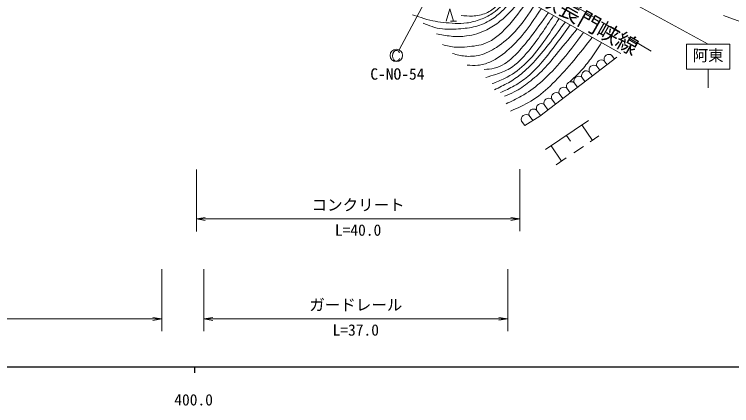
# Model space of a CAD drawing. Units: millimetres, scale not verified. Extents: x 40000 to 680000, y 20000 to 380000.
# Drawn here: x 438945 to 554594, y 198715 to 261849 of the extents above; entities that cross this region are included whole.
import ezdxf
from ezdxf.enums import TextEntityAlignment as Align

# ---------------------------------------------------------------- set-up
doc = ezdxf.new("R2010")
doc.units = ezdxf.units.MM
doc.header["$LTSCALE"] = 1000
doc.linetypes.add('CHAIN', pattern=[18.5, 12, -1.5, 3.5, -1.5])
for name, color, linetype, lineweight in [('M-BGD', 7, 'Continuous', 13), ('M-BMK', 2, 'CHAIN', 13), ('M-STR-HTXT', 7, 'Continuous', 13), ('M-STR-STR3', 7, 'Continuous', 13), ('M-STR-STRC', 7, 'Continuous', 13), ('M-TTL-BAND', 7, 'Continuous', 25)]:
    doc.layers.add(name, color=color, linetype=linetype, lineweight=lineweight)
doc.styles.add('ＭＳ ゴシック', font='')
doc.styles.get('ＭＳ ゴシック').set_extended_font_data('MS Gothic')

# ---------------------------------------------------------------- blocks, each defined once
blk = doc.blocks.new('open_arrow')
at = {"color": 0, "linetype": 'Continuous', "lineweight": -2}
blk.add_lwpolyline([(7.5, 1.25), (0, 0), (7.5, -1.25)], dxfattribs=at)

msp = doc.modelspace()

# ---------------------------------------------------------------- linework, layer by layer
at = {"layer": 'M-BGD'}
for p, q in [((484936, 284921), (536717, 255521)), ((508546, 260763), (509146, 262763)), ((509146, 262763), (509746, 260763)), ((509246, 260763), (510246, 260763)), ((523644, 245425), (536106, 254934)), ((535279, 255234), (535714, 254635)), ((532853, 253468), (533329, 252815)), ((534066, 254351), (534522, 253725)), ((531641, 252585), (532136, 251905)), ((530428, 251702), (530943, 250995)), ((528003, 249936), (528558, 249174)), ((529215, 250819), (529750, 250084)), ((526790, 249053), (527365, 248264)), ((525578, 248170), (526172, 247354)), ((523152, 246404), (523795, 245522)), ((524365, 247287), (524979, 246444)), ((521270, 243893), (523644, 245425)), ((521940, 245521), (522532, 244708)), ((520727, 244639), (521270, 243893)), ((524606, 240048), (531514, 244714)), ((532145, 241520), (530465, 244006)), ((528599, 241409), (527979, 242327)), ((531792, 241281), (533193, 242228)), ((527173, 238161), (525493, 240647)), ((529144, 239493), (530689, 240536)), ((526286, 237562), (527933, 238675))]:
    msp.add_line(p, q, dxfattribs=at)
for centre in [(533588, 253733), (534801, 254615), (532376, 252850), (531163, 251967), (528738, 250201), (529951, 251084), (527525, 249318), (526313, 248435), (525100, 247552), (522675, 245786), (523888, 246669), (521462, 244903)]:
    msp.add_arc(centre, 781, 52.31987, 199.79946, dxfattribs=at)
for points, knots in [([(504866, 260430), (505333, 260229), (505800, 260029), (506282, 259871), (506839, 259689), (507416, 259563), (507997, 259498), (508972, 259389), (509957, 259450), (510941, 259536), (511862, 259616), (512783, 259719), (513661, 259984), (514505, 260238), (515310, 260644), (516046, 261139), (516679, 261565), (517261, 262057), (517798, 262593), (518563, 263358), (519235, 264212), (519906, 265066)], [0, 0, 0, 0, 1, 1, 1, 2, 2, 2, 3, 3, 3, 4, 4, 4, 5, 5, 5, 6, 6, 6, 7, 7, 7, 7]), ([(508105, 260544), (509375, 260417), (510644, 260291), (511889, 260456), (512653, 260557), (513408, 260768), (514136, 261047), (514778, 261294), (515400, 261594), (515969, 261964), (517307, 262835), (518350, 264096), (519394, 265357)], [0, 0, 0, 0, 1, 1, 1, 2, 2, 2, 3, 3, 3, 4, 4, 4, 4]), ([(506982, 258711), (507766, 258558), (508551, 258404), (509347, 258327), (510181, 258245), (511027, 258246), (511860, 258357), (512987, 258506), (514090, 258857), (515112, 259362), (515870, 259737), (516584, 260198), (517240, 260722), (518602, 261811), (519716, 263176), (520829, 264542)], [0, 0, 0, 0, 1, 1, 1, 2, 2, 2, 3, 3, 3, 4, 4, 4, 5, 5, 5, 5]), ([(507987, 256966), (508694, 256786), (509400, 256606), (510116, 256553), (510731, 256507), (511353, 256555), (511978, 256612), (512979, 256704), (513990, 256821), (514905, 257174), (516235, 257687), (517366, 258697), (518364, 259777), (519614, 261128), (520658, 262587), (521702, 264047)], [0, 0, 0, 0, 1, 1, 1, 2, 2, 2, 3, 3, 3, 4, 4, 4, 5, 5, 5, 5]), ([(510972, 261668), (511582, 261613), (512191, 261559), (512806, 261579), (513565, 261604), (514334, 261744), (515023, 262053), (515651, 262334), (516212, 262755), (516737, 263206), (517052, 263476), (517354, 263756), (517656, 264036)], [0, 0, 0, 0, 1, 1, 1, 2, 2, 2, 3, 3, 3, 4, 4, 4, 4]), ([(509613, 255518), (510278, 255345), (510943, 255173), (511624, 255104), (512411, 255025), (513221, 255086), (513989, 255282), (514949, 255527), (515844, 255983), (516679, 256524), (517796, 257248), (518805, 258122), (519695, 259097), (520892, 260408), (521875, 261899), (522858, 263390)], [0, 0, 0, 0, 1, 1, 1, 2, 2, 2, 3, 3, 3, 4, 4, 4, 5, 5, 5, 5]), ([(511949, 253656), (512523, 253614), (513097, 253572), (513664, 253626), (514333, 253690), (514993, 253888), (515615, 254159), (516768, 254661), (517790, 255415), (518719, 256258), (519722, 257167), (520617, 258179), (521439, 259245), (522319, 260386), (523115, 261589), (523910, 262793)], [0, 0, 0, 0, 1, 1, 1, 2, 2, 2, 3, 3, 3, 4, 4, 4, 5, 5, 5, 5]), ([(503138, 261785), (503599, 261623), (504061, 261462), (504527, 261312), (505140, 261115), (505760, 260938), (506390, 260810), (506956, 260694), (507531, 260619), (508105, 260544)], [0, 0, 0, 0, 1, 1, 1, 2, 2, 2, 3, 3, 3, 3]), ([(514706, 252940), (515245, 252988), (515785, 253036), (516308, 253164), (516897, 253308), (517466, 253554), (517985, 253872), (518693, 254307), (519308, 254876), (519885, 255475), (520616, 256233), (521288, 257037), (521935, 257861), (523025, 259249), (524046, 260693), (525066, 262136)], [0, 0, 0, 0, 1, 1, 1, 2, 2, 2, 3, 3, 3, 4, 4, 4, 5, 5, 5, 5]), ([(514936, 251675), (515479, 251825), (516023, 251974), (516562, 252148), (517341, 252401), (518111, 252706), (518808, 253124), (519976, 253824), (520942, 254840), (521824, 255904), (523341, 257733), (524610, 259704), (525880, 261674)], [0, 0, 0, 0, 1, 1, 1, 2, 2, 2, 3, 3, 3, 4, 4, 4, 4]), ([(515971, 250670), (516650, 250926), (517329, 251181), (517981, 251498), (519133, 252060), (520199, 252815), (521144, 253686), (522351, 254799), (523361, 256102), (524307, 257442), (525168, 258661), (525974, 259912), (526781, 261163)], [0, 0, 0, 0, 1, 1, 1, 2, 2, 2, 3, 3, 3, 4, 4, 4, 4]), ([(516355, 249695), (517115, 250049), (517874, 250404), (518602, 250818), (519317, 251226), (520001, 251691), (520642, 252208), (521461, 252870), (522208, 253617), (522918, 254396), (524687, 256338), (526219, 258475), (527750, 260612)], [0, 0, 0, 0, 1, 1, 1, 2, 2, 2, 3, 3, 3, 4, 4, 4, 4]), ([(517331, 249222), (518080, 249567), (518829, 249912), (519548, 250316), (520321, 250750), (521058, 251253), (521736, 251824), (522578, 252534), (523326, 253349), (524041, 254189), (525662, 256092), (527113, 258121), (528564, 260150)], [0, 0, 0, 0, 1, 1, 1, 2, 2, 2, 3, 3, 3, 4, 4, 4, 4]), ([(517986, 248655), (518516, 248863), (519046, 249070), (519551, 249326), (520388, 249750), (521156, 250307), (521899, 250892), (522725, 251543), (523518, 252229), (524246, 252979), (525097, 253856), (525859, 254821), (526631, 255774), (527646, 257029), (528679, 258264), (529712, 259498)], [0, 0, 0, 0, 1, 1, 1, 2, 2, 2, 3, 3, 3, 4, 4, 4, 5, 5, 5, 5]), ([(518218, 247418), (519048, 247799), (519879, 248180), (520672, 248631), (521734, 249234), (522728, 249962), (523657, 250760), (524797, 251738), (525839, 252821), (526820, 253953), (528201, 255545), (529463, 257235), (530724, 258924)], [0, 0, 0, 0, 1, 1, 1, 2, 2, 2, 3, 3, 3, 4, 4, 4, 4]), ([(518928, 246236), (520051, 246719), (521174, 247201), (522209, 247833), (523332, 248517), (524352, 249377), (525313, 250287), (526401, 251317), (527413, 252411), (528387, 253540), (529675, 255031), (530896, 256582), (532117, 258133)], [0, 0, 0, 0, 1, 1, 1, 2, 2, 2, 3, 3, 3, 4, 4, 4, 4]), ([(533617, 257281), (533051, 256409), (532485, 255537), (531876, 254693), (531379, 254005), (530853, 253337), (530280, 252712), (529711, 252092), (529095, 251515), (528480, 250938)], [0, 0, 0, 0, 1, 1, 1, 2, 2, 2, 3, 3, 3, 3])]:
    msp.add_open_spline(points, degree=3, knots=knots, dxfattribs=at)
at = {"layer": 'M-BMK'}
msp.add_line((506049, 276949), (541619, 255921), dxfattribs=at)
at = {"layer": 'M-STR-STR3'}
for p, q in [((553253, 261665), (558892, 259614)), ((468287, 236839), (468289, 226839)), ((520455, 236847), (520457, 226847)), ((468289, 228839), (520457, 228847)), ((462735, 220717), (462736, 210717)), ((469516, 220718), (469518, 210718)), ((518483, 220724), (518484, 210724)), ((366689, 212703), (462736, 212717)), ((469517, 212718), (518484, 212724))]:
    msp.add_line(p, q, dxfattribs=at)
at = {"layer": 'M-STR-STRC'}
for p, q in [((519215, 274353), (550801, 257012)), ((501008, 256101), (509031, 271241)), ((554301, 257012), (547301, 257011)), ((547302, 253011), (547301, 257011)), ((554302, 253012), (554301, 257012)), ((554302, 253012), (547302, 253011)), ((550802, 253012), (550802, 250012))]:
    msp.add_line(p, q, dxfattribs=at)
msp.add_circle((500530, 255223), 1000, dxfattribs=at)
for centre, radius, start, end in [((501080, 255173), 1151, 145.62761, 214.38835), ((500538, 255535), 499, 10.09889, 144.85928), ((500538, 254810), 499, 215.15668, 349.91676)]:
    msp.add_arc(centre, radius, start, end, dxfattribs=at)
at = {"layer": 'M-TTL-BAND'}
for p, q in [((40000, 205000), (579000, 205000)), ((468000, 205000), (468000, 204000))]:
    msp.add_line(p, q, dxfattribs=at)

# ---------------------------------------------------------------- block references
at = {"layer": 'M-STR-STR3', "xscale": 193, "yscale": 193}
for p in [(468289, 228839), (469517, 212718)]:
    msp.add_blockref('open_arrow', p, dxfattribs=at)
at = {"layer": 'M-STR-STR3', "xscale": 193, "yscale": 193, "rotation": 180}
for p in [(520457, 228847), (462736, 212717), (518484, 212724)]:
    msp.add_blockref('open_arrow', p, dxfattribs=at)

# ---------------------------------------------------------------- texts
at = {"layer": 'M-STR-HTXT', "style": 'ＭＳ ゴシック'}
msp.add_text('一般県道萩長門峡線', height=2566, rotation=330.562, dxfattribs=at).set_placement((510858, 269955), align=Align.BOTTOM_LEFT)
at = {"layer": 'M-STR-STR3', "style": 'ＭＳ ゴシック'}
for s, p in [('コンクリート', (486872, 229638)), ('L=40.0', (490623, 225580)), ('ガードレール', (486500, 213516)), ('L=37.0', (490251, 209458))]:
    msp.add_text(s, height=1833, rotation=0.008, dxfattribs=at).set_placement(p, align=Align.BOTTOM_LEFT)
at = {"layer": 'M-STR-STRC', "style": 'ＭＳ ゴシック'}
for s, p in [('阿東', (548302, 253761)), ('C-NO-54', (496337, 250757))]:
    msp.add_text(s, height=1833, rotation=0.008, dxfattribs=at).set_placement(p, align=Align.BOTTOM_LEFT)
at = {"layer": 'M-TTL-BAND', "style": 'ＭＳ ゴシック'}
msp.add_text('400.0', height=1833, dxfattribs=at).set_placement((467844, 198195), align=Align.BOTTOM_CENTER)

doc.saveas('drawing.dxf')
